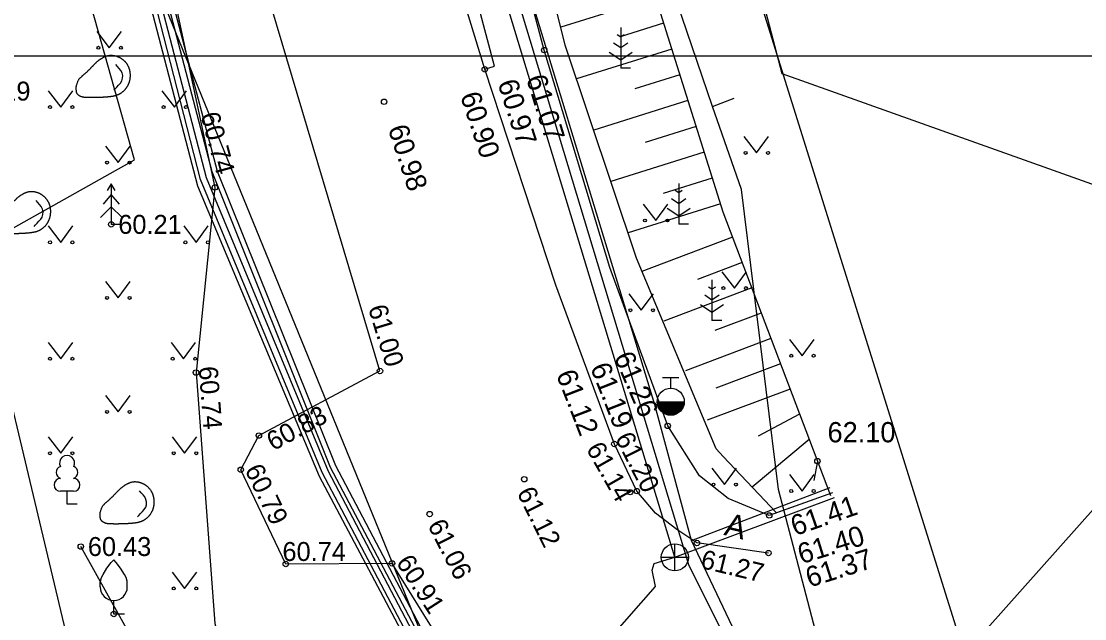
# Model space of a CAD drawing. Extents: x 640470 to 641709, y 6457253 to 6458140.
# Drawn here: x 641527.62 to 641566.89, y 6457603.01 to 6457625.1 of the extents above; entities that cross this region are included whole.
import ezdxf

# ---------------------------------------------------------------- set-up
doc = ezdxf.new("R2010")
doc.units = 0
for name, color, linetype in [('HALJASTUS', 7, 'Continuous'), ('KKAEV', 7, 'Continuous'), ('KORGUS', 7, 'Continuous'), ('KPKAABEL', 7, 'Continuous'), ('KTRASS', 7, 'Continuous'), ('MOOTPIIR', 7, 'Continuous'), ('MPKAABEL', 7, 'Continuous'), ('MPOHULIIN', 7, 'Continuous'), ('PIIR', 7, 'Continuous'), ('PUU', 7, 'Continuous'), ('RELJEEF', 7, 'Continuous'), ('SITRASS', 7, 'Continuous'), ('TEE', 7, 'Continuous'), ('VKAEV', 7, 'Continuous'), ('VORMISTUS', 7, 'Continuous'), ('VTRASS', 7, 'Continuous')]:
    doc.layers.add(name, color=color, linetype=linetype)

msp = doc.modelspace()

# ---------------------------------------------------------------- linework, layer by layer
at = {"layer": 'HALJASTUS'}
for p, q in [((641530.407, 6457624.723), (641530.871, 6457624.116)), ((641530.871, 6457624.116), (641531.316, 6457624.723)), ((641528.618, 6457622.53), (641529.082, 6457621.924)), ((641529.082, 6457621.924), (641529.527, 6457622.53)), ((641532.811, 6457622.53), (641533.274, 6457621.924)), ((641533.274, 6457621.924), (641533.72, 6457622.53)), ((641554.303, 6457620.837), (641554.766, 6457620.23)), ((641554.766, 6457620.23), (641555.212, 6457620.837)), ((641530.729, 6457620.479), (641531.192, 6457619.872)), ((641531.192, 6457619.872), (641531.638, 6457620.479)), ((641550.587, 6457618.339), (641551.05, 6457617.732)), ((641551.05, 6457617.732), (641551.496, 6457618.339)), ((641528.618, 6457617.53), (641529.082, 6457616.924)), ((641529.082, 6457616.924), (641529.527, 6457617.53)), ((641533.618, 6457617.53), (641534.082, 6457616.924)), ((641534.082, 6457616.924), (641534.527, 6457617.53)), ((641530.729, 6457615.479), (641531.192, 6457614.872)), ((641531.192, 6457614.872), (641531.638, 6457615.479)), ((641553.488, 6457615.839), (641553.951, 6457615.232)), ((641553.951, 6457615.232), (641554.397, 6457615.839)), ((641550.052, 6457615.024), (641550.516, 6457614.417)), ((641550.516, 6457614.417), (641550.961, 6457615.024)), ((641528.618, 6457613.227), (641529.082, 6457612.62)), ((641529.082, 6457612.62), (641529.527, 6457613.227)), ((641533.15, 6457613.227), (641533.613, 6457612.62)), ((641533.613, 6457612.62), (641534.059, 6457613.227)), ((641555.988, 6457613.339), (641556.451, 6457612.732)), ((641556.451, 6457612.732), (641556.897, 6457613.339)), ((641530.729, 6457611.266), (641531.192, 6457610.659)), ((641531.192, 6457610.659), (641531.638, 6457611.266)), ((641528.618, 6457609.737), (641529.082, 6457609.13)), ((641529.082, 6457609.13), (641529.527, 6457609.737)), ((641533.19, 6457609.737), (641533.653, 6457609.13)), ((641533.653, 6457609.13), (641534.099, 6457609.737)), ((641553.119, 6457608.579), (641553.582, 6457607.972)), ((641553.582, 6457607.972), (641554.028, 6457608.579)), ((641555.988, 6457608.339), (641556.451, 6457607.732)), ((641556.451, 6457607.732), (641556.897, 6457608.339)), ((641533.19, 6457604.737), (641533.653, 6457604.13)), ((641533.653, 6457604.13), (641534.099, 6457604.737))]:
    msp.add_line(p, q, dxfattribs=at)
for centre in [(641530.47, 6457624.116), (641531.299, 6457624.116), (641528.681, 6457621.924), (641529.51, 6457621.924), (641532.873, 6457621.924), (641533.702, 6457621.924), (641554.365, 6457620.23), (641555.194, 6457620.23), (641530.791, 6457619.872), (641531.62, 6457619.872), (641550.649, 6457617.732), (641551.478, 6457617.732), (641528.681, 6457616.924), (641529.51, 6457616.924), (641533.681, 6457616.924), (641534.51, 6457616.924), (641553.55, 6457615.232), (641554.379, 6457615.232), (641530.791, 6457614.872), (641531.62, 6457614.872), (641550.115, 6457614.417), (641550.944, 6457614.417), (641556.05, 6457612.732), (641556.879, 6457612.732), (641528.681, 6457612.62), (641529.51, 6457612.62), (641533.212, 6457612.62), (641534.041, 6457612.62), (641530.791, 6457610.659), (641531.62, 6457610.659), (641528.681, 6457609.13), (641529.51, 6457609.13), (641533.252, 6457609.13), (641534.081, 6457609.13), (641553.181, 6457607.972), (641554.01, 6457607.972), (641556.05, 6457607.732), (641556.879, 6457607.732), (641533.252, 6457604.13), (641534.081, 6457604.13)]:
    msp.add_circle(centre, 0.055, dxfattribs=at)
at = {"layer": 'KKAEV'}
for p, q in [((641551.753, 6457604.782), (641551.753, 6457605.782)), ((641551.253, 6457605.282), (641552.253, 6457605.282))]:
    msp.add_line(p, q, dxfattribs=at)
msp.add_circle((641551.753, 6457605.282), 0.5, dxfattribs=at)
at = {"layer": 'KORGUS'}
for centre in [(641546.929, 6457624.03), (641544.735, 6457623.32), (641544.735, 6457623.32), (641541.017, 6457622.12), (641534.769, 6457618.952), (641530.942, 6457617.589), (641534.073, 6457612.113), (641540.866, 6457612.169), (641551.491, 6457610.14), (641536.393, 6457609.784), (641549.52, 6457609.47), (641549.52, 6457609.47), (641557.017, 6457608.838), (641535.727, 6457608.519), (641546.19, 6457608.17), (641550.1, 6457607.69), (641550.35, 6457607.73), (641542.7, 6457606.88), (641555.239, 6457606.83), (641529.818, 6457605.681), (641552.57, 6457605.81), (641555.212, 6457605.44), (641555.212, 6457605.44), (641537.386, 6457605.034), (641541.31, 6457605.057), (641531.035, 6457603.185)]:
    msp.add_circle(centre, 0.1, dxfattribs=at)
at = {"layer": 'KPKAABEL'}
for points in [[(641604.253, 6457551.788), (641592.333, 6457555.747), (641591.062, 6457555.332), (641586.965, 6457553.031), (641579.157, 6457549.748), (641573.093, 6457547.52), (641571.555, 6457547.359), (641566.338, 6457556.507), (641559.142, 6457569.586), (641552.539, 6457581.981), (641545.995, 6457594.619), (641538.729, 6457608.422), (641534.236, 6457619.242), (641531.299, 6457630.745), (641531.107, 6457631.96), (641527.747, 6457651.211)], [(641528.079, 6457651.201), (641531.083, 6457633.791), (641531.46, 6457630.812), (641534.446, 6457619.324), (641538.957, 6457608.469), (641546.182, 6457594.688), (641552.738, 6457582.137), (641559.321, 6457569.694), (641566.439, 6457556.822), (641571.647, 6457547.612), (641572.971, 6457548.094), (641578.562, 6457550.301), (641586.879, 6457553.588), (641592.249, 6457556.013), (641604.449, 6457552.278)], [(641604.593, 6457552.635), (641594.568, 6457555.871), (641592.215, 6457556.199), (641586.665, 6457554.261), (641578.306, 6457550.603), (641572.677, 6457548.542), (641571.309, 6457548.517), (641566.645, 6457556.902), (641559.453, 6457569.805), (641552.884, 6457582.258), (641546.308, 6457594.811), (641539.044, 6457608.599), (641534.666, 6457619.534), (641531.713, 6457630.839), (641531.469, 6457632.367), (641528.298, 6457651.339)]]:
    msp.add_lwpolyline(points, dxfattribs=at)
at = {"layer": 'KTRASS'}
for points in [[(641520.398, 6457803.689), (641513.831, 6457801.567), (641513.318, 6457800.902), (641518.273, 6457772.247), (641523.633, 6457742.167), (641531.065, 6457735.408), (641531.473, 6457735.007), (641531.497, 6457734.24), (641531.106, 6457733.703), (641527.843, 6457730.034), (641531.361, 6457707.627), (641536.249, 6457671.793), (641537.913, 6457659.133), (641544.107, 6457632.003), (641544.107, 6457632.003), (641552.262, 6457605.013), (641556.958, 6457595.581), (641562.85, 6457582.909), (641568.859, 6457571.012), (641568.859, 6457571.012), (641571.908, 6457566.221), (641575.486, 6457561.757), (641599.413, 6457548.498)], [(641551.753, 6457605.282), (641543.686, 6457631.863), (641551.083, 6457634.034)], [(641551.753, 6457605.282), (641557.654, 6457607.491)], [(641538.619, 6457590.037), (641551.041, 6457604.2), (641551.041, 6457604.2), (641550.915, 6457604.802), (641550.985, 6457605.048), (641551.753, 6457605.282)]]:
    msp.add_lwpolyline(points, dxfattribs=at)
at = {"layer": 'MOOTPIIR'}
msp.add_lwpolyline([(641523.397, 6457649.765), (641522.678, 6457636.241), (641525.242, 6457619.386), (641529.548, 6457601.294), (641538.619, 6457590.037), (641545.293, 6457575.454), (641560.738, 6457549.658), (641577.369, 6457517.138), (641583.946, 6457507.199), (641589.616, 6457516.16), (641595.483, 6457529.958), (641599.599, 6457540.203), (641604.822, 6457553.207), (641604.35, 6457555.649), (641603.615, 6457555.779), (641595.943, 6457556.721), (641592.279, 6457558.073), (641577.63, 6457563.86), (641565.691, 6457591.355), (641552.283, 6457634.272), (641547.08, 6457660.876)], dxfattribs=at)
at = {"layer": 'MPKAABEL'}
msp.add_lwpolyline([(641514.935, 6457739.651), (641516.176, 6457729.734), (641518.459, 6457714.472), (641520.673, 6457698.936), (641522.842, 6457683.366), (641525.045, 6457667.568), (641527.579, 6457651.187), (641531.056, 6457630.811), (641534.126, 6457619.015), (641538.623, 6457608.28), (641545.928, 6457594.483), (641552.428, 6457581.903), (641558.981, 6457569.517), (641566.152, 6457556.557), (641571.388, 6457547.22), (641572.456, 6457545.851), (641573.371, 6457545.79), (641578.829, 6457547.667), (641587.743, 6457551.929), (641595.943, 6457556.721)], dxfattribs=at)
at = {"layer": 'MPOHULIIN'}
msp.add_lwpolyline([(641513.485, 6457742.537), (641521.036, 6457690.232), (641529.28, 6457634.603), (641551.055, 6457581.229), (641578.049, 6457520.7), (641577.369, 6457517.138)], dxfattribs=at)
at = {"layer": 'PIIR'}
for points in [[(641548.28, 6457651.51), (641555.7, 6457623.17), (641568.76, 6457618.51), (641580.91, 6457632.25), (641583.98, 6457646.94), (641586.33, 6457658.16)], [(641488.68, 6457647.89), (641493.47, 6457638.95), (641496.88, 6457632.61), (641510.21, 6457607.84), (641531.8, 6457619.98), (641521.28, 6457657.34)], [(641559.28, 6457598.14), (641567.75, 6457580.4), (641597.43, 6457603.73), (641575.33, 6457616.18)]]:
    msp.add_lwpolyline(points, close=True, dxfattribs=at)
msp.add_lwpolyline([(641548.28, 6457651.52), (641555.7, 6457623.17), (641568.76, 6457618.51), (641580.91, 6457632.25), (641583.98, 6457646.94), (641592.76, 6457643.38), (641586.57, 6457629.14), (641575.33, 6457616.18), (641559.28, 6457598.14), (641567.75, 6457580.4), (641577.63, 6457563.86), (641595.03, 6457560.84), (641582.31, 6457504.46), (641577.86, 6457512.23), (641556.28, 6457533.91), (641554.85, 6457538.27), (641535.37, 6457566.61), (641513.77, 6457601.74), (641510.21, 6457607.84), (641531.8, 6457619.98), (641521.28, 6457657.34)], dxfattribs=at)
at = {"layer": 'PUU'}
for p, q in [((641549.755, 6457624.511), (641549.63, 6457624.594)), ((641549.755, 6457624.861), (641549.755, 6457623.361)), ((641549.879, 6457624.594), (641549.755, 6457624.511)), ((641549.755, 6457624.111), (641549.488, 6457624.288)), ((641550.021, 6457624.288), (641549.755, 6457624.111)), ((641549.33, 6457623.95), (641549.755, 6457623.667)), ((641549.755, 6457623.667), (641550.179, 6457623.95)), ((641550.115, 6457623.361), (641549.755, 6457623.361)), ((641530.942, 6457619.089), (641530.792, 6457618.839)), ((641531.092, 6457618.839), (641530.942, 6457619.089)), ((641530.942, 6457619.089), (641530.942, 6457617.589)), ((641551.895, 6457619.102), (641551.895, 6457617.602)), ((641530.942, 6457618.689), (641530.642, 6457618.339)), ((641531.242, 6457618.339), (641530.942, 6457618.689)), ((641551.895, 6457618.752), (641551.771, 6457618.835)), ((641552.02, 6457618.835), (641551.895, 6457618.752)), ((641530.942, 6457618.239), (641530.542, 6457617.839)), ((641531.342, 6457617.839), (641530.942, 6457618.239)), ((641551.895, 6457618.352), (641551.629, 6457618.53)), ((641552.162, 6457618.53), (641551.895, 6457618.352)), ((641551.471, 6457618.191), (641551.895, 6457617.908)), ((641551.895, 6457617.908), (641552.32, 6457618.191)), ((641531.302, 6457617.589), (641530.942, 6457617.589)), ((641552.255, 6457617.602), (641551.895, 6457617.602)), ((641553.125, 6457615.539), (641553.125, 6457614.039)), ((641553.125, 6457615.189), (641553, 6457615.271)), ((641553.249, 6457615.271), (641553.125, 6457615.189)), ((641553.125, 6457614.789), (641552.858, 6457614.966)), ((641553.391, 6457614.966), (641553.125, 6457614.789)), ((641552.7, 6457614.628), (641553.125, 6457614.345)), ((641553.125, 6457614.345), (641553.549, 6457614.628)), ((641553.485, 6457614.039), (641553.125, 6457614.039)), ((641529.549, 6457607.721), (641529.069, 6457607.721)), ((641529.309, 6457607.246), (641529.309, 6457607.721)), ((641529.689, 6457607.246), (641529.309, 6457607.246)), ((641531.035, 6457603.185), (641531.035, 6457603.685)), ((641531.435, 6457603.185), (641531.035, 6457603.185))]:
    msp.add_line(p, q, dxfattribs=at)
for points in [[(641530.535, 6457604.185), (641530.535, 6457604.335), (641530.545, 6457604.4), (641530.58, 6457604.53), (641530.64, 6457604.65), (641530.785, 6457604.885), (641530.945, 6457605.09), (641531.035, 6457605.185)], [(641531.535, 6457604.185), (641531.535, 6457604.335), (641531.525, 6457604.4), (641531.49, 6457604.53), (641531.43, 6457604.65), (641531.285, 6457604.885), (641531.125, 6457605.09), (641531.035, 6457605.185)]]:
    msp.add_lwpolyline(points, dxfattribs=at)
for centre, radius, start, end in [((641529.309, 6457608.766), 0.277, 332.5799, 207.4201), ((641529.139, 6457608.419), 0.233, 109.0217, 253.1415), ((641529.479, 6457608.419), 0.233, 286.8508, 70.9859), ((641529.071, 6457607.959), 0.238, 90.0016, 269.3953), ((641529.546, 6457607.959), 0.238, 270.6047, 89.9984), ((641531.035, 6457604.185), 0.5, 180, 0)]:
    msp.add_arc(centre, radius, start, end, dxfattribs=at)
at = {"layer": 'RELJEEF'}
for p, q in [((641551.039, 6457625.978), (641547.541, 6457624.879)), ((641551.339, 6457625.024), (641549.738, 6457624.521)), ((641551.639, 6457624.07), (641548.122, 6457622.965)), ((641551.938, 6457623.116), (641550.279, 6457622.594)), ((641552.238, 6457622.162), (641548.757, 6457621.068)), ((641552.538, 6457621.208), (641550.658, 6457620.617)), ((641552.838, 6457620.254), (641549.393, 6457619.171)), ((641553.137, 6457619.3), (641551.323, 6457618.73)), ((641553.437, 6457618.346), (641550.028, 6457617.275)), ((641553.884, 6457617.115), (641550.535, 6457615.847)), ((641554.238, 6457616.18), (641552.588, 6457615.555)), ((641554.592, 6457615.244), (641551.341, 6457614.013)), ((641554.946, 6457614.309), (641553.233, 6457613.661)), ((641555.3, 6457613.374), (641552.147, 6457612.18)), ((641555.654, 6457612.439), (641553.262, 6457611.533)), ((641556.008, 6457611.503), (641552.952, 6457610.347)), ((641556.362, 6457610.568), (641554.83, 6457609.762)), ((641556.716, 6457609.633), (641554.615, 6457607.87)), ((641557.017, 6457608.838), (641556.889, 6457608.124)), ((641536.759, 6457593.241), (641529.818, 6457605.681))]:
    msp.add_line(p, q, dxfattribs=at)
for points in [[(641557.576, 6457607.669), (641555.506, 6457606.926), (641553.54, 6457609.01), (641553.274, 6457609.29), (641550.341, 6457616.34), (641547.705, 6457624.21), (641544.28, 6457637.97), (641542.229, 6457644.05)], [(641542.229, 6457644.05), (641545.644, 6457641.351), (641547.44, 6457637.97), (641550.14, 6457628.84), (641553.53, 6457618.05), (641557.498, 6457607.568)], [(641531.035, 6457622.545), (641531.078, 6457622.59), (641531.146, 6457622.663), (641531.214, 6457622.736), (641531.282, 6457622.81), (641531.338, 6457622.892), (641531.363, 6457622.988), (641531.364, 6457623.088), (641531.343, 6457623.186), (641531.3, 6457623.276), (641531.237, 6457623.354), (641531.172, 6457623.429), (641531.106, 6457623.504)], [(641528.093, 6457617.513), (641528.136, 6457617.558), (641528.204, 6457617.631), (641528.272, 6457617.704), (641528.34, 6457617.778), (641528.396, 6457617.86), (641528.421, 6457617.956), (641528.422, 6457618.056), (641528.401, 6457618.154), (641528.358, 6457618.244), (641528.295, 6457618.322), (641528.23, 6457618.397), (641528.164, 6457618.472)], [(641531.917, 6457606.783), (641531.959, 6457606.829), (641532.028, 6457606.902), (641532.096, 6457606.975), (641532.163, 6457607.049), (641532.22, 6457607.13), (641532.245, 6457607.227), (641532.245, 6457607.327), (641532.224, 6457607.424), (641532.182, 6457607.514), (641532.119, 6457607.592), (641532.053, 6457607.667), (641531.987, 6457607.743)]]:
    msp.add_lwpolyline(points, dxfattribs=at)
for points in [[(641529.65, 6457622.675), (641529.65, 6457622.675), (641529.655, 6457622.416), (641529.849, 6457622.287), (641530.099, 6457622.275), (641530.349, 6457622.274), (641530.598, 6457622.281), (641530.848, 6457622.299), (641531.095, 6457622.334), (641531.321, 6457622.436), (641531.497, 6457622.613), (641531.61, 6457622.835), (641531.645, 6457623.081), (641531.616, 6457623.329), (641531.508, 6457623.553), (641531.328, 6457623.724), (641531.102, 6457623.828), (641530.855, 6457623.848), (641530.624, 6457623.754), (641530.421, 6457623.61), (641530.247, 6457623.431), (641530.074, 6457623.25), (641529.885, 6457623.087), (641529.703, 6457622.918), (641529.65, 6457622.675)], [(641526.708, 6457617.643), (641526.708, 6457617.643), (641526.713, 6457617.384), (641526.907, 6457617.255), (641527.157, 6457617.243), (641527.407, 6457617.242), (641527.657, 6457617.249), (641527.906, 6457617.267), (641528.153, 6457617.302), (641528.379, 6457617.404), (641528.555, 6457617.581), (641528.668, 6457617.803), (641528.703, 6457618.049), (641528.674, 6457618.297), (641528.566, 6457618.521), (641528.387, 6457618.692), (641528.16, 6457618.796), (641527.913, 6457618.816), (641527.682, 6457618.722), (641527.479, 6457618.578), (641527.305, 6457618.399), (641527.132, 6457618.218), (641526.943, 6457618.055), (641526.761, 6457617.886), (641526.708, 6457617.643)], [(641530.532, 6457606.913), (641530.532, 6457606.913), (641530.537, 6457606.655), (641530.73, 6457606.526), (641530.98, 6457606.513), (641531.23, 6457606.513), (641531.48, 6457606.52), (641531.729, 6457606.537), (641531.977, 6457606.572), (641532.203, 6457606.675), (641532.378, 6457606.852), (641532.492, 6457607.073), (641532.527, 6457607.32), (641532.497, 6457607.567), (641532.39, 6457607.791), (641532.21, 6457607.963), (641531.983, 6457608.067), (641531.736, 6457608.087), (641531.506, 6457607.992), (641531.302, 6457607.848), (641531.128, 6457607.669), (641530.955, 6457607.489), (641530.767, 6457607.325), (641530.585, 6457607.156), (641530.532, 6457606.913)]]:
    msp.add_open_spline(points, degree=2, dxfattribs=at)
at = {"layer": 'SITRASS'}
for points in [[(641558.25, 6457596.45), (641557.89, 6457598.947), (641555.58, 6457607.79), (641554.22, 6457618.88), (641553.14, 6457621.95), (641551.45, 6457626.95), (641546.29, 6457646.58), (641543.59, 6457658.9), (641541.8, 6457668.02), (641539.19, 6457682.58), (641537.76, 6457693.43), (641537.54, 6457696.48), (641537.02, 6457703.48), (641534.45, 6457718.51), (641534.55, 6457722.86), (641534.31, 6457723.61)], [(641604.822, 6457553.207), (641601.288, 6457554.315), (641594.669, 6457556.077), (641592.218, 6457556.341), (641586.539, 6457554.43), (641578.315, 6457550.875), (641572.56, 6457548.713), (641571.394, 6457548.692), (641566.794, 6457556.952), (641559.612, 6457569.892), (641553.063, 6457582.335), (641546.481, 6457594.865), (641539.232, 6457608.665), (641534.863, 6457619.549), (641531.865, 6457630.954), (641528.492, 6457651.393)], [(641553.14, 6457621.95), (641553.939, 6457622.253)]]:
    msp.add_lwpolyline(points, dxfattribs=at)
at = {"layer": 'TEE'}
for points in [[(641565.947, 6457558.754), (641554.415, 6457580.255), (641543.942, 6457600.827), (641541.31, 6457605.057), (641537.386, 6457605.034), (641535.727, 6457608.519), (641536.393, 6457609.784), (641540.866, 6457612.169), (641536.489, 6457626.864), (641533.08, 6457641.4), (641529.68, 6457657.98), (641525.48, 6457681.14), (641522.27, 6457701.43), (641519.22, 6457722.14), (641516.13, 6457742.38), (641513.46, 6457758.27), (641510.83, 6457773.76), (641507.22, 6457792.03), (641504.29, 6457804.4), (641500.53, 6457820.13), (641495.91, 6457837.52)], [(641555.212, 6457605.44), (641552.565, 6457605.82), (641551.822, 6457606.31), (641551.041, 6457606.92), (641550.35, 6457607.73), (641549.52, 6457609.47), (641547.363, 6457615.34), (641544.735, 6457623.32), (641543.44, 6457627.57), (641541.125, 6457636.9), (641539.72, 6457642.84), (641538.383, 6457649.53), (641537.214, 6457655.67), (641536.5, 6457659.59), (641535.05, 6457667.42), (641535.05, 6457667.42), (641534.712, 6457669.82), (641533.888, 6457674.43)], [(641544.735, 6457623.32), (641545.098, 6457623.44), (641543.602, 6457629.06), (641541.744, 6457637.16), (641540.31, 6457643.47), (641539.166, 6457649.71), (641538.45, 6457656.05), (641537.785, 6457662.57), (641537.347, 6457668.04), (641535.255, 6457666.752)], [(641557.576, 6457607.669), (641555.239, 6457606.83), (641553.727, 6457607.45), (641552.661, 6457608.3), (641551.491, 6457610.14), (641549.35, 6457615.99), (641546.929, 6457624.03), (641545.437, 6457629.65), (641542.229, 6457644.05), (641541.107, 6457650.11)], [(641523.996, 6457645.652), (641526.527, 6457643.672), (641531.173, 6457635.743), (641534.769, 6457618.952), (641534.073, 6457612.113), (641534.765, 6457602.837), (641536.83, 6457595.448), (641544.167, 6457581.375)]]:
    msp.add_lwpolyline(points, dxfattribs=at)
at = {"layer": 'VKAEV'}
for p, q in [((641551.303, 6457611.932), (641551.903, 6457611.932)), ((641551.603, 6457611.532), (641551.603, 6457611.932)), ((641551.103, 6457611.032), (641552.103, 6457611.032))]:
    msp.add_line(p, q, dxfattribs=at)
msp.add_circle((641551.603, 6457611.032), 0.5, dxfattribs=at)
for radius in [0.475, 0.45, 0.425, 0.4, 0.375, 0.35, 0.325, 0.3, 0.275, 0.25, 0.225, 0.2, 0.175, 0.15, 0.125, 0.1, 0.075, 0.05]:
    msp.add_arc((641551.603, 6457611.032), radius, 180, 0, dxfattribs=at)
at = {"layer": 'VORMISTUS'}
msp.add_line((641509.303, 6457623.824), (641706.803, 6457623.824), dxfattribs=at)
at = {"layer": 'VTRASS'}
for points in [[(641551.014, 6457610.917), (641544.597, 6457632.023), (641538.376, 6457659.154), (641536.742, 6457671.655), (641531.836, 6457707.785), (641528.286, 6457729.824), (641532.404, 6457733.979), (641532.61, 6457734.307), (641532.751, 6457734.533), (641533.765, 6457736.148)], [(641552.364, 6457605.909), (641551.014, 6457610.917), (641551.603, 6457611.032)], [(641600.182, 6457548.805), (641577.973, 6457560.828), (641575.647, 6457562.15), (641572.132, 6457566.732), (641569.025, 6457571.408), (641563.219, 6457583.051), (641552.364, 6457605.909), (641557.492, 6457607.863)]]:
    msp.add_lwpolyline(points, dxfattribs=at)

# ---------------------------------------------------------------- texts
at = {"layer": 'KORGUS'}
for s, height, rotation, p in [('60.97', 0.75, 287.7593, (641545.2, 6457622.817)), ('61.07', 0.75, 287.0731, (641546.256, 6457622.997)), ('60.90', 0.75, 288.3333, (641543.817, 6457622.35)), (' 60.74', 0.7, 285.1005, (641534.164, 6457621.892)), ('60.98', 0.75, 288.147, (641541.149, 6457621.137)), (' 61.00', 0.7, 286.8115, (641540.345, 6457614.754)), ('61.26', 0.75, 293.3924, (641549.489, 6457612.693)), (' 60.74', 0.7, 274.3543, (641534.152, 6457612.581)), ('61.19', 0.75, 291.5417, (641548.617, 6457612.305)), ('61.12', 0.75, 291.2078, (641547.357, 6457612.048)), (' 60.83', 0.7, 28.3561, (641536.693, 6457609.078)), ('61.20', 0.7, 297.1077, (641549.531, 6457609.69)), ('61.14', 0.7, 299.5967, (641548.459, 6457609.296)), (' 60.79', 0.7, 295.6488, (641535.746, 6457608.757)), ('61.12', 0.7, 296.3588, (641545.904, 6457607.675)), ('61.41', 0.75, 19.15, (641556.19, 6457606.063)), ('61.06', 0.7, 297.0422, (641542.608, 6457606.473)), ('61.40', 0.75, 17.1472, (641556.425, 6457605.024)), (' 60.91', 0.7, 302.7067, (641541.298, 6457605.315)), ('61.27', 0.7, 346.4466, (641552.667, 6457604.897)), ('61.37', 0.75, 17.3664, (641556.724, 6457604.159))]:
    msp.add_text(s, height=height, rotation=rotation, dxfattribs=at).set_placement(p)
for s, height, p in [(' 60.19', 0.7, (641525.357, 6457622.165)), (' 60.21', 0.7, (641530.942, 6457617.239)), ('62.10', 0.75, (641557.392, 6457609.532)), (' 60.43', 0.7, (641529.818, 6457605.331)), (' 60.74', 0.7, (641537.004, 6457605.147))]:
    msp.add_text(s, height=height, dxfattribs=at).set_placement(p)
at = {"layer": 'TEE'}
msp.add_text('A', height=0.85, rotation=346.3216, dxfattribs=at).set_placement((641553.537, 6457606.113))

doc.saveas('drawing.dxf')
